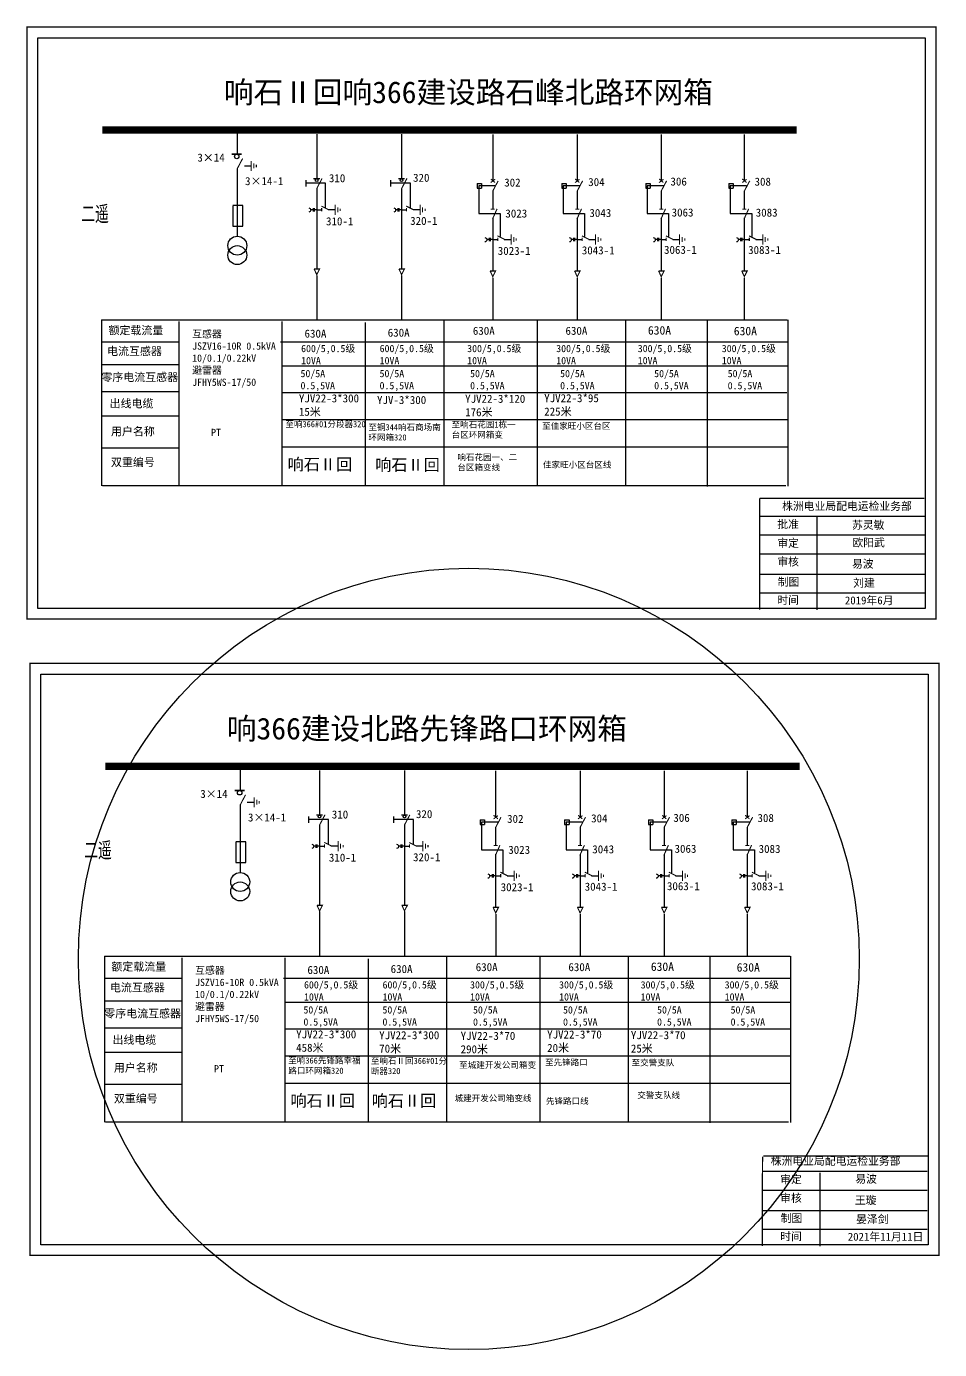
# Model space of a CAD drawing. Extents: x 464 to 583, y -18 to 37.
# Drawn here: x 545.1 to 582.9, y -17.9 to 36.8 of the extents above; entities that cross this region are included whole.
import ezdxf

# ---------------------------------------------------------------- set-up
doc = ezdxf.new("R2010")
doc.units = 0
doc.header["$LTSCALE"] = 0.774411
doc.linetypes.add('ACAD_ISO02W100', pattern=[15, 12, -3])
doc.linetypes.add('CENTER', pattern=[50.8, 31.75, -6.35, 6.35, -6.35])
doc.layers.get('0').update_dxf_attribs({"linetype": 'CONTINUOUS'})
doc.layers.add('2', color=7, linetype='CONTINUOUS')
doc.layers.add('3', color=7, linetype='CONTINUOUS')
doc.styles.add('HZ', font='')
doc.styles.add('hztxt_txtstyle_0.00_0_0', font='simkai.ttf')
doc.styles.add('hztxt_txtstyle_2.70_0_0', font='simkai.ttf', dxfattribs={"height": 2.7})
doc.styles.add('字体', font='simkai_0.ttf', dxfattribs={"height": 2.5})
doc.styles.add('宋体', font='', dxfattribs={"width": 0.65})
doc.styles.get('HZ').set_extended_font_data('SimSun')
doc.styles.get('宋体').set_extended_font_data('SimSun')

# ---------------------------------------------------------------- blocks, each defined once
blk = doc.blocks.new('JD')
for points in [[(-2, 0.2), (-2, -0.2), (2, 0.2), (2, -0.2)], [(1, -1.2), (1, -0.8), (-1, -1.2), (-1, -0.8)], [(-0.5, -1.8), (-0.5, -2.2), (0.5, -1.8), (0.5, -2.2)]]:
    blk.add_trace(points)

msp = doc.modelspace()

# ---------------------------------------------------------------- linework, layer by layer
at = {"color": 0}
for p, q in [((553.781, 32.557), (553.781, 31.571)), ((557.076, 32.377), (557.076, 30.543)), ((560.592, 32.377), (560.592, 30.543)), ((564.368, 32.366), (564.368, 30.442)), ((567.866, 32.366), (567.866, 30.442)), ((571.345, 32.366), (571.345, 30.442)), ((574.788, 32.366), (574.788, 30.442)), ((553.786, 30.96), (553.786, 28.163)), ((554.081, 31.071), (554.363, 31.071)), ((557.076, 30.135), (557.076, 26.804)), ((560.592, 30.135), (560.592, 26.804)), ((563.729, 30.337), (563.909, 30.337)), ((563.729, 30.337), (563.729, 30.138)), ((563.729, 30.138), (563.909, 30.138)), ((563.909, 30.337), (563.909, 30.138)), ((567.227, 30.337), (567.406, 30.337)), ((567.227, 30.337), (567.227, 30.138)), ((567.227, 30.138), (567.406, 30.138)), ((567.406, 30.337), (567.406, 30.138)), ((570.706, 30.337), (570.886, 30.337)), ((570.706, 30.337), (570.706, 30.138)), ((570.706, 30.138), (570.886, 30.138)), ((570.886, 30.337), (570.886, 30.138)), ((574.149, 30.337), (574.329, 30.337)), ((574.149, 30.337), (574.149, 30.138)), ((574.149, 30.138), (574.329, 30.138)), ((574.329, 30.337), (574.329, 30.138)), ((564.368, 30.033), (564.368, 29.291)), ((567.866, 30.033), (567.866, 29.291)), ((571.345, 30.033), (571.345, 29.291)), ((574.788, 30.033), (574.788, 29.291)), ((557.076, 29.25), (557.284, 29.25)), ((557.555, 29.256), (557.837, 29.256)), ((560.592, 29.25), (560.799, 29.25)), ((561.07, 29.256), (561.352, 29.256)), ((564.368, 28.919), (564.368, 26.727)), ((567.866, 28.919), (567.866, 26.727)), ((571.345, 28.919), (571.345, 26.727)), ((574.788, 28.919), (574.788, 26.727)), ((564.368, 28.019), (564.576, 28.019)), ((564.847, 28.025), (565.129, 28.025)), ((567.866, 28.019), (568.073, 28.019)), ((568.344, 28.025), (568.626, 28.025)), ((571.345, 28.019), (571.553, 28.019)), ((571.823, 28.025), (572.105, 28.025)), ((574.788, 28.019), (574.996, 28.019)), ((575.266, 28.025), (575.549, 28.025)), ((551.399, 23.774), (548.188, 23.774)), ((551.387, 22.829), (548.176, 22.829)), ((551.387, 21.715), (548.176, 21.715)), ((551.375, 20.698), (548.163, 20.698)), ((551.386, 19.375), (548.175, 19.375)), ((553.901, 6.212), (553.901, 5.226)), ((557.197, 6.032), (557.197, 4.198)), ((560.712, 6.032), (560.712, 4.198)), ((564.489, 6.022), (564.489, 4.097)), ((567.986, 6.022), (567.986, 4.097)), ((571.465, 6.022), (571.465, 4.097)), ((574.908, 6.022), (574.908, 4.097)), ((553.906, 4.616), (553.906, 1.818)), ((554.201, 4.726), (554.483, 4.726)), ((563.849, 3.993), (564.029, 3.993)), ((563.849, 3.993), (563.849, 3.793)), ((564.029, 3.993), (564.029, 3.793)), ((567.347, 3.993), (567.527, 3.993)), ((567.347, 3.993), (567.347, 3.793)), ((567.527, 3.993), (567.527, 3.793)), ((570.826, 3.993), (571.006, 3.993)), ((570.826, 3.993), (570.826, 3.793)), ((571.006, 3.993), (571.006, 3.793)), ((574.269, 3.993), (574.449, 3.993)), ((574.269, 3.993), (574.269, 3.793)), ((574.449, 3.993), (574.449, 3.793)), ((557.197, 3.79), (557.197, 0.459)), ((560.712, 3.79), (560.712, 0.459)), ((563.849, 3.793), (564.029, 3.793)), ((564.489, 3.688), (564.489, 2.946)), ((567.347, 3.793), (567.527, 3.793)), ((567.986, 3.688), (567.986, 2.946)), ((570.826, 3.793), (571.006, 3.793)), ((571.465, 3.688), (571.465, 2.946)), ((574.269, 3.793), (574.449, 3.793)), ((574.908, 3.688), (574.908, 2.946)), ((557.197, 2.905), (557.404, 2.905)), ((557.675, 2.911), (557.957, 2.911)), ((560.712, 2.905), (560.92, 2.905)), ((561.19, 2.911), (561.473, 2.911)), ((564.489, 2.574), (564.489, 0.382)), ((567.986, 2.574), (567.986, 0.382)), ((571.465, 2.574), (571.465, 0.382)), ((574.908, 2.574), (574.908, 0.382)), ((564.489, 1.674), (564.696, 1.674)), ((564.967, 1.68), (565.249, 1.68)), ((567.986, 1.674), (568.193, 1.674)), ((568.464, 1.68), (568.746, 1.68)), ((571.465, 1.674), (571.673, 1.674)), ((571.943, 1.68), (572.226, 1.68)), ((574.908, 1.674), (575.116, 1.674)), ((575.387, 1.68), (575.669, 1.68)), ((551.519, -2.571), (548.308, -2.571)), ((551.507, -3.516), (548.296, -3.516)), ((551.507, -4.63), (548.296, -4.63)), ((551.495, -5.647), (548.284, -5.647)), ((551.507, -6.97), (548.295, -6.97))]:
    msp.add_line(p, q, dxfattribs=at)
at = {"color": 0, "linetype": 'ACAD_ISO02W100'}
for p, q in [((564.458, 30.234), (563.786, 30.234)), ((563.786, 30.234), (563.786, 29.091)), ((567.956, 30.234), (567.284, 30.234)), ((567.284, 30.234), (567.284, 29.091)), ((571.435, 30.234), (570.763, 30.234)), ((570.763, 30.234), (570.763, 29.091)), ((574.878, 30.234), (574.206, 30.234)), ((574.206, 30.234), (574.206, 29.091)), ((563.786, 29.091), (564.673, 29.091)), ((564.673, 29.091), (564.673, 28.148)), ((567.284, 29.091), (568.17, 29.091)), ((568.17, 29.091), (568.17, 28.148)), ((570.763, 29.091), (571.649, 29.091)), ((571.649, 29.091), (571.649, 28.148)), ((574.206, 29.091), (575.093, 29.091)), ((575.093, 29.091), (575.093, 28.148)), ((564.579, 3.889), (563.907, 3.889)), ((563.907, 3.889), (563.907, 2.746)), ((568.076, 3.889), (567.404, 3.889)), ((567.404, 3.889), (567.404, 2.746)), ((571.555, 3.889), (570.883, 3.889)), ((570.883, 3.889), (570.883, 2.746)), ((574.998, 3.889), (574.326, 3.889)), ((574.326, 3.889), (574.326, 2.746)), ((563.907, 2.746), (564.793, 2.746)), ((564.793, 2.746), (564.793, 1.803)), ((567.404, 2.746), (568.29, 2.746)), ((568.29, 2.746), (568.29, 1.803)), ((570.883, 2.746), (571.77, 2.746)), ((571.77, 2.746), (571.77, 1.803)), ((574.326, 2.746), (575.213, 2.746)), ((575.213, 2.746), (575.213, 1.803))]:
    msp.add_line(p, q, dxfattribs=at)
at = {"color": 0, "linetype": 'CENTER'}
for p, q in [((557.078, 26.535), (557.078, 24.694)), ((560.593, 26.535), (560.593, 24.694)), ((564.37, 26.433), (564.37, 24.704)), ((567.867, 26.433), (567.867, 24.704)), ((571.346, 26.433), (571.346, 24.704)), ((574.789, 26.433), (574.789, 24.704)), ((557.198, 0.19), (557.198, -1.651)), ((560.713, 0.19), (560.713, -1.651)), ((564.49, 0.088), (564.49, -1.641)), ((567.987, 0.088), (567.987, -1.641)), ((571.467, 0.088), (571.467, -1.641)), ((574.91, 0.088), (574.91, -1.641))]:
    msp.add_line(p, q, dxfattribs=at)
at = {"color": 0, "linetype": 'Continuous'}
for p, q in [((548.169, 24.698), (576.567, 24.698)), ((548.181, 17.815), (548.181, 24.698)), ((562.336, 24.685), (562.336, 17.817)), ((566.204, 24.685), (566.204, 17.817)), ((569.864, 24.68), (569.864, 17.812)), ((573.244, 24.657), (573.244, 17.789)), ((576.584, 24.693), (576.584, 17.811)), ((551.37, 24.624), (551.37, 17.816)), ((555.632, 24.624), (555.632, 17.816)), ((559.088, 24.578), (559.088, 17.82)), ((555.58, 23.779), (576.577, 23.779)), ((555.632, 22.79), (576.584, 22.79)), ((555.632, 21.686), (576.55, 21.686)), ((555.632, 20.567), (576.607, 20.567)), ((555.632, 19.428), (576.577, 19.428)), ((576.504, 17.815), (548.204, 17.815)), ((575.422, 16.566), (582.247, 16.566)), ((577.791, 16.566), (577.791, 12.685)), ((575.422, 15.787), (582.247, 15.787)), ((575.422, 15.009), (582.247, 15.009)), ((575.422, 14.161), (582.247, 14.161)), ((575.422, 13.384), (582.247, 13.384)), ((548.289, -1.647), (576.688, -1.647)), ((548.302, -8.53), (548.302, -1.647)), ((551.49, -1.721), (551.49, -8.528)), ((555.753, -1.721), (555.753, -8.528)), ((559.208, -1.766), (559.208, -8.524)), ((562.456, -1.66), (562.456, -8.528)), ((566.324, -1.66), (566.324, -8.528)), ((569.984, -1.665), (569.984, -8.533)), ((573.364, -1.688), (573.364, -8.556)), ((576.705, -1.651), (576.705, -8.534)), ((555.701, -2.566), (576.697, -2.566)), ((555.753, -3.555), (576.705, -3.555)), ((555.753, -4.659), (576.67, -4.659)), ((555.753, -5.778), (576.727, -5.778)), ((555.753, -6.916), (576.697, -6.916)), ((576.624, -8.53), (548.324, -8.53)), ((575.542, -10.558), (582.368, -10.558)), ((577.911, -10.621), (577.911, -13.66)), ((575.542, -11.335), (582.368, -11.335)), ((575.542, -12.184), (582.368, -12.184)), ((575.542, -12.961), (582.368, -12.961))]:
    msp.add_line(p, q, dxfattribs=at)
at = {"color": 0, "linetype": 'Continuous', "const_width": 0.0547}
for points in [[(545.083, 36.811), (582.727, 36.811), (582.727, 12.301), (545.083, 12.301)], [(545.203, 10.467), (582.847, 10.467), (582.847, -14.044), (545.203, -14.044)]]:
    msp.add_lwpolyline(points, close=True, dxfattribs=at)
at = {"color": 0, "linetype": 'Continuous'}
for points in [[(545.525, 36.369), (582.284, 36.369), (582.284, 12.743), (545.525, 12.743)], [(545.646, 10.024), (582.405, 10.024), (582.405, -13.601), (545.646, -13.601)]]:
    msp.add_lwpolyline(points, close=True, dxfattribs=at)
at = {"color": 0}
for points, const_width in [([(548.204, 32.557), (576.958, 32.557)], 0.3), ([(553.556, 31.557), (553.976, 31.557)], 0.0713), ([(553.786, 30.949), (554.011, 31.375)], 0.0449), ([(556.944, 30.537), (557.209, 30.537)], 0.0449), ([(557.076, 30.123), (557.301, 30.549)], 0.0449), ([(560.46, 30.537), (560.725, 30.537)], 0.0449), ([(560.592, 30.123), (560.817, 30.549)], 0.0449), ([(564.283, 30.375), (564.465, 30.512)], 0.0449), ([(564.285, 30.525), (564.461, 30.378)], 0.0449), ([(564.368, 30.021), (564.593, 30.447)], 0.0449), ([(567.78, 30.375), (567.963, 30.512)], 0.0449), ([(567.782, 30.525), (567.958, 30.378)], 0.0449), ([(567.866, 30.021), (568.091, 30.447)], 0.0449), ([(571.26, 30.375), (571.442, 30.512)], 0.0449), ([(571.261, 30.525), (571.437, 30.378)], 0.0449), ([(571.345, 30.021), (571.57, 30.447)], 0.0449), ([(574.703, 30.375), (574.885, 30.512)], 0.0449), ([(574.704, 30.525), (574.88, 30.378)], 0.0449), ([(574.788, 30.021), (575.013, 30.447)], 0.0449), ([(557.272, 29.4), (557.572, 29.25)], 0.0449), ([(557.284, 29.319), (557.284, 29.181)], 0.0449), ([(560.788, 29.4), (561.087, 29.25)], 0.0449), ([(560.799, 29.319), (560.799, 29.181)], 0.0449), ([(564.288, 29.279), (564.454, 29.279)], 0.0449), ([(564.359, 28.864), (564.548, 29.288)], 0.0449), ([(567.785, 29.279), (567.952, 29.279)], 0.0449), ([(567.857, 28.864), (568.046, 29.288)], 0.0449), ([(571.265, 29.279), (571.431, 29.279)], 0.0449), ([(571.336, 28.864), (571.525, 29.288)], 0.0449), ([(574.708, 29.279), (574.874, 29.279)], 0.0449), ([(574.779, 28.864), (574.968, 29.288)], 0.0449), ([(564.564, 28.169), (564.864, 28.019)], 0.0449), ([(564.576, 28.088), (564.576, 27.95)], 0.0449), ([(568.062, 28.169), (568.361, 28.019)], 0.0449), ([(568.073, 28.088), (568.073, 27.95)], 0.0449), ([(571.541, 28.169), (571.841, 28.019)], 0.0449), ([(571.553, 28.088), (571.553, 27.95)], 0.0449), ([(574.984, 28.169), (575.284, 28.019)], 0.0449), ([(574.996, 28.088), (574.996, 27.95)], 0.0449), ([(556.966, 26.798), (557.195, 26.798), (557.078, 26.566), (556.969, 26.802)], 0.0449), ([(560.482, 26.798), (560.71, 26.798), (560.593, 26.566), (560.484, 26.802)], 0.0449), ([(564.258, 26.714), (564.487, 26.714), (564.37, 26.482), (564.261, 26.718)], 0.0449), ([(567.755, 26.714), (567.984, 26.714), (567.867, 26.482), (567.758, 26.718)], 0.0449), ([(571.235, 26.714), (571.463, 26.714), (571.346, 26.482), (571.237, 26.718)], 0.0449), ([(574.678, 26.714), (574.906, 26.714), (574.789, 26.482), (574.681, 26.718)], 0.0449), ([(548.324, 6.212), (577.078, 6.212)], 0.3), ([(553.676, 5.212), (554.096, 5.212)], 0.0713), ([(553.906, 4.604), (554.131, 5.03)], 0.0449), ([(557.064, 4.193), (557.329, 4.193)], 0.0449), ([(557.197, 3.778), (557.421, 4.204)], 0.0449), ([(560.58, 4.193), (560.845, 4.193)], 0.0449), ([(560.712, 3.778), (560.937, 4.204)], 0.0449), ([(564.403, 4.03), (564.586, 4.167)], 0.0449), ([(564.405, 4.18), (564.581, 4.033)], 0.0449), ([(564.489, 3.677), (564.713, 4.103)], 0.0449), ([(567.901, 4.03), (568.083, 4.167)], 0.0449), ([(567.902, 4.18), (568.078, 4.033)], 0.0449), ([(567.986, 3.677), (568.211, 4.103)], 0.0449), ([(571.38, 4.03), (571.562, 4.167)], 0.0449), ([(571.382, 4.18), (571.558, 4.033)], 0.0449), ([(571.465, 3.677), (571.69, 4.103)], 0.0449), ([(574.823, 4.03), (575.006, 4.167)], 0.0449), ([(574.825, 4.18), (575.001, 4.033)], 0.0449), ([(574.908, 3.677), (575.133, 4.103)], 0.0449), ([(557.393, 3.055), (557.692, 2.905)], 0.0449), ([(557.404, 2.974), (557.404, 2.836)], 0.0449), ([(560.908, 3.055), (561.208, 2.905)], 0.0449), ([(560.92, 2.974), (560.92, 2.836)], 0.0449), ([(564.408, 2.934), (564.575, 2.934)], 0.0449), ([(564.479, 2.519), (564.668, 2.943)], 0.0449), ([(567.905, 2.934), (568.072, 2.934)], 0.0449), ([(567.977, 2.519), (568.166, 2.943)], 0.0449), ([(571.385, 2.934), (571.551, 2.934)], 0.0449), ([(571.456, 2.519), (571.645, 2.943)], 0.0449), ([(574.828, 2.934), (574.994, 2.934)], 0.0449), ([(574.899, 2.519), (575.088, 2.943)], 0.0449), ([(564.685, 1.824), (564.984, 1.674)], 0.0449), ([(564.696, 1.743), (564.696, 1.605)], 0.0449), ([(568.182, 1.824), (568.481, 1.674)], 0.0449), ([(568.193, 1.743), (568.193, 1.605)], 0.0449), ([(571.661, 1.824), (571.961, 1.674)], 0.0449), ([(571.673, 1.743), (571.673, 1.605)], 0.0449), ([(575.104, 1.824), (575.404, 1.674)], 0.0449), ([(575.116, 1.743), (575.116, 1.605)], 0.0449), ([(557.086, 0.453), (557.315, 0.453), (557.198, 0.221), (557.089, 0.457)], 0.0449), ([(560.602, 0.453), (560.831, 0.453), (560.713, 0.221), (560.605, 0.457)], 0.0449), ([(564.378, 0.369), (564.607, 0.369), (564.49, 0.137), (564.381, 0.373)], 0.0449), ([(567.876, 0.369), (568.104, 0.369), (567.987, 0.137), (567.878, 0.373)], 0.0449), ([(571.355, 0.369), (571.584, 0.369), (571.467, 0.137), (571.358, 0.373)], 0.0449), ([(574.798, 0.369), (575.027, 0.369), (574.91, 0.137), (574.801, 0.373)], 0.0449)]:
    msp.add_lwpolyline(points, dxfattribs=dict(at, const_width=const_width))
for points in [[(556.623, 30.47), (556.623, 30.219)], [(560.139, 30.47), (560.139, 30.219)], [(553.608, 29.411), (553.608, 28.571), (554.023, 28.571), (554.023, 29.42), (553.608, 29.42)], [(556.925, 29.252), (556.831, 29.252)], [(556.925, 29.315), (556.925, 29.179)], [(556.967, 29.315), (556.967, 29.179)], [(557.076, 29.252), (556.967, 29.252)], [(560.441, 29.252), (560.346, 29.252)], [(560.441, 29.315), (560.441, 29.179)], [(560.483, 29.315), (560.483, 29.179)], [(560.592, 29.252), (560.483, 29.252)], [(564.217, 28.021), (564.123, 28.021)], [(564.217, 28.084), (564.217, 27.948)], [(564.259, 28.084), (564.259, 27.948)], [(564.368, 28.021), (564.259, 28.021)], [(567.715, 28.021), (567.62, 28.021)], [(567.715, 28.084), (567.715, 27.948)], [(567.757, 28.084), (567.757, 27.948)], [(567.865, 28.021), (567.757, 28.021)], [(571.194, 28.021), (571.099, 28.021)], [(571.194, 28.084), (571.194, 27.948)], [(571.236, 28.084), (571.236, 27.948)], [(571.345, 28.021), (571.236, 28.021)], [(574.637, 28.021), (574.543, 28.021)], [(574.637, 28.084), (574.637, 27.948)], [(574.679, 28.084), (574.679, 27.948)], [(574.788, 28.021), (574.679, 28.021)], [(556.744, 4.125), (556.744, 3.874)], [(560.259, 4.125), (560.259, 3.874)], [(553.728, 3.066), (553.728, 2.226), (554.144, 2.226), (554.144, 3.076), (553.728, 3.076)], [(557.046, 2.908), (556.951, 2.908)], [(557.046, 2.971), (557.046, 2.834)], [(557.088, 2.971), (557.088, 2.834)], [(557.196, 2.908), (557.088, 2.908)], [(560.561, 2.908), (560.467, 2.908)], [(560.561, 2.971), (560.561, 2.834)], [(560.603, 2.971), (560.603, 2.834)], [(560.712, 2.908), (560.603, 2.908)], [(564.338, 1.676), (564.243, 1.676)], [(564.338, 1.739), (564.338, 1.603)], [(564.38, 1.739), (564.38, 1.603)], [(564.488, 1.676), (564.38, 1.676)], [(567.835, 1.676), (567.74, 1.676)], [(567.835, 1.739), (567.835, 1.603)], [(567.877, 1.739), (567.877, 1.603)], [(567.986, 1.676), (567.877, 1.676)], [(571.314, 1.676), (571.22, 1.676)], [(571.314, 1.739), (571.314, 1.603)], [(571.356, 1.739), (571.356, 1.603)], [(571.465, 1.676), (571.356, 1.676)], [(574.757, 1.676), (574.663, 1.676)], [(574.757, 1.739), (574.757, 1.603)], [(574.799, 1.739), (574.799, 1.603)], [(574.908, 1.676), (574.799, 1.676)]]:
    msp.add_lwpolyline(points, dxfattribs=at)
at = {"color": 0, "linetype": 'ACAD_ISO02W100'}
for points in [[(557.445, 29.321), (557.445, 30.344), (556.623, 30.344)], [(560.96, 29.321), (560.96, 30.344), (560.139, 30.344)], [(557.565, 2.976), (557.565, 4), (556.744, 4)], [(561.081, 2.976), (561.081, 4), (560.259, 4)]]:
    msp.add_lwpolyline(points, dxfattribs=at)
at = {"color": 0}
for points in [[(556.75, 29.329, -0.877934), (556.754, 29.147)], [(560.266, 29.329, -0.877934), (560.269, 29.147)], [(564.042, 28.098, -0.877934), (564.046, 27.916)], [(567.54, 28.098, -0.877934), (567.543, 27.916)], [(571.019, 28.098, -0.877934), (571.022, 27.916)], [(574.462, 28.098, -0.877934), (574.465, 27.916)], [(556.87, 2.985, -0.877934), (556.874, 2.803)], [(560.386, 2.985, -0.877934), (560.389, 2.803)], [(564.162, 1.753, -0.877934), (564.166, 1.571)], [(567.66, 1.753, -0.877934), (567.663, 1.571)], [(571.139, 1.753, -0.877934), (571.143, 1.571)], [(574.582, 1.753, -0.877934), (574.586, 1.571)]]:
    msp.add_lwpolyline(points, format="xyb", dxfattribs=at)
at = {"color": 0, "linetype": 'Continuous', "const_width": 0.0547}
for points in [[(575.422, 17.309), (575.418, 12.698)], [(575.422, 17.309), (582.247, 17.309)], [(575.542, -9.957), (575.538, -13.647)], [(575.572, -9.922), (582.397, -9.922)]]:
    msp.add_lwpolyline(points, dxfattribs=at)
at = {"color": 0}
for centre, radius in [((553.766, 31.456), 0.0914), ((557.076, 30.474), 0.0576), ((560.592, 30.474), 0.0576), ((553.886, 5.112), 0.0914), ((557.197, 4.129), 0.0576), ((560.712, 4.129), 0.0576)]:
    msp.add_circle(centre, radius, dxfattribs=at)
at = {"color": 1, "linetype": 'Continuous'}
msp.add_circle((563.378, -1.765), 16.173, dxfattribs=at)
at = {"layer": '2', "color": 0}
for centre in [(553.788, 27.764), (553.788, 27.372), (553.909, 1.419), (553.909, 1.027)]:
    msp.add_circle(centre, 0.392, dxfattribs=at)

# ---------------------------------------------------------------- block references
at = {"color": 0, "xscale": 0.1048396576378536, "yscale": 0.1048396576378536, "zscale": 0.104839657637854, "rotation": 90}
for p in [(554.367, 31.063), (557.841, 29.248), (561.356, 29.248), (565.133, 28.017), (568.63, 28.017), (572.11, 28.017), (575.553, 28.017), (554.487, 4.718), (557.961, 2.903), (561.477, 2.903), (565.253, 1.672), (568.75, 1.672), (572.23, 1.672), (575.673, 1.672)]:
    msp.add_blockref('JD', p, dxfattribs=at)

# ---------------------------------------------------------------- texts
at = {"color": 0, "linetype": 'Continuous', "style": 'hztxt_txtstyle_2.70_0_0'}
for s, p in [('3×14', (552.135, 31.243)), ('310', (557.582, 30.39)), ('320', (561.068, 30.408)), ('3×14-1', (554.11, 30.269)), ('302', (564.843, 30.21)), ('304', (568.323, 30.231)), ('306', (571.729, 30.252)), ('308', (575.212, 30.247)), ('3023', (564.891, 28.929)), ('3043', (568.371, 28.95)), ('3063', (571.778, 28.971)), ('3083', (575.261, 28.966)), ('310-1', (557.462, 28.606)), ('320-1', (560.948, 28.623)), ('3023-1', (564.577, 27.382)), ('3043-1', (568.057, 27.404)), ('3063-1', (571.463, 27.425)), ('3083-1', (574.946, 27.419)), ('3×14', (552.255, 4.899)), ('320', (561.188, 4.063)), ('3×14-1', (554.23, 3.924)), ('310', (557.702, 4.046)), ('302', (564.963, 3.865)), ('304', (568.443, 3.887)), ('306', (571.85, 3.908)), ('308', (575.333, 3.902)), ('3023', (565.011, 2.584)), ('3043', (568.491, 2.606)), ('3063', (571.898, 2.627)), ('3083', (575.381, 2.621)), ('310-1', (557.582, 2.261)), ('320-1', (561.068, 2.278)), ('3023-1', (564.697, 1.037)), ('3043-1', (568.177, 1.059)), ('3063-1', (571.584, 1.08)), ('3083-1', (575.067, 1.074))]:
    msp.add_text(s, height=0.3328, dxfattribs=at).set_placement(p)
at = {"color": 0, "style": 'HZ'}
for p in [(555.871, 18.466), (559.501, 18.445), (555.991, -7.879), (559.355, -7.882)]:
    msp.add_text('响石Ⅱ回', height=0.4902, dxfattribs=at).set_placement(p)
at = {"color": 0, "linetype": 'Continuous', "attachment_point": 1}
for s, insert, char_height, width, style in [('{\\fSimSun|b0|i0|c134|p2;响石Ⅱ回响366建设路石峰北路环网箱}', (553.236, 34.565), 0.9, 27.16927, '字体'), ('{\\fSimSun|b0|i0|c134|p2;额定载流量}', (548.453, 24.425), 0.33282, 5.36557, 'hztxt_txtstyle_2.70_0_0'), ('\\A1;{\\fSimSun|b0|i0|c134|p2;互感器\\PJSZV16-10R 0.5kVA\\P10/0.1/0.22kV\\P避雷器\\PJFHY5WS-17/50}', (551.92, 24.257), 0.29954, 5.52338, 'hztxt_txtstyle_2.70_0_0'), ('{\\fSimSun|b0|i0|c134|p2;630A}', (556.573, 24.289), 0.33282, 5.36557, 'hztxt_txtstyle_2.70_0_0'), ('{\\fSimSun|b0|i0|c134|p2;630A}', (560.019, 24.328), 0.33282, 5.36557, 'hztxt_txtstyle_2.70_0_0'), ('{\\fSimSun|b0|i0|c134|p2;630A}', (563.544, 24.406), 0.33282, 5.36557, 'hztxt_txtstyle_2.70_0_0'), ('{\\fSimSun|b0|i0|c134|p2;630A}', (567.381, 24.406), 0.33282, 5.36557, 'hztxt_txtstyle_2.70_0_0'), ('{\\fSimSun|b0|i0|c134|p2;630A}', (570.795, 24.434), 0.35272, 2.83619, 'hztxt_txtstyle_0.00_0_0'), ('{\\fSimSun|b0|i0|c134|p2;630A}', (574.352, 24.406), 0.35272, 2.83619, 'hztxt_txtstyle_0.00_0_0'), ('{\\fSimSun|b0|i0|c134|p2;电流互感器}', (548.395, 23.559), 0.33282, 5.36557, 'hztxt_txtstyle_2.70_0_0'), ('\\A1;{\\fSimSun|b0|i0|c134|p2;600/5,0.5级\\P10VA}', (556.432, 23.655), 0.29954, 5.52338, 'hztxt_txtstyle_2.70_0_0'), ('\\A1;{\\fSimSun|b0|i0|c134|p2;600/5,0.5级\\P10VA}', (559.684, 23.655), 0.29954, 5.52338, 'hztxt_txtstyle_2.70_0_0'), ('\\A1;{\\fSimSun|b0|i0|c134|p2;300/5,0.5级\\P10VA}', (563.31, 23.655), 0.29954, 5.52338, 'hztxt_txtstyle_2.70_0_0'), ('\\A1;{\\fSimSun|b0|i0|c134|p2;300/5,0.5级\\P10VA}', (566.998, 23.655), 0.29954, 5.52338, 'hztxt_txtstyle_2.70_0_0'), ('\\A1;{\\fSimSun|b0|i0|c134|p2;300/5,0.5级\\P10VA}', (570.375, 23.655), 0.29954, 5.52338, 'hztxt_txtstyle_2.70_0_0'), ('\\A1;{\\fSimSun|b0|i0|c134|p2;300/5,0.5级\\P10VA}', (573.855, 23.655), 0.29954, 5.52338, 'hztxt_txtstyle_2.70_0_0'), ('{\\fSimSun|b0|i0|c134|p2;零序电流互感器}', (548.159, 22.486), 0.33282, 5.36557, 'hztxt_txtstyle_2.70_0_0'), ('{\\fSimSun|b0|i0|c134|p2;50/5A\\P0.5,5VA}', (556.407, 22.618), 0.29954, 5.36557, 'hztxt_txtstyle_2.70_0_0'), ('{\\fSimSun|b0|i0|c134|p2;50/5A\\P0.5,5VA}', (559.681, 22.618), 0.29954, 5.36557, 'hztxt_txtstyle_2.70_0_0'), ('{\\fSimSun|b0|i0|c134|p2;50/5A\\P0.5,5VA}', (563.431, 22.618), 0.29954, 5.36557, 'hztxt_txtstyle_2.70_0_0'), ('{\\fSimSun|b0|i0|c134|p2;50/5A\\P0.5,5VA}', (567.16, 22.618), 0.29954, 5.36557, 'hztxt_txtstyle_2.70_0_0'), ('{\\fSimSun|b0|i0|c134|p2;50/5A\\P0.5,5VA}', (571.055, 22.618), 0.29954, 5.36557, 'hztxt_txtstyle_2.70_0_0'), ('{\\fSimSun|b0|i0|c134|p2;50/5A\\P0.5,5VA}', (574.1, 22.618), 0.29954, 5.36557, 'hztxt_txtstyle_2.70_0_0'), ('{\\fSimSun|b0|i0|c134|p2;出线电缆}', (548.499, 21.394), 0.33282, 5.36557, 'hztxt_txtstyle_2.70_0_0'), ('{\\fSimSun|b0|i0|c134|p2;YJV22-3*300\\P15米}', (556.34, 21.608), 0.33282, 5.36557, 'hztxt_txtstyle_2.70_0_0'), ('{\\fSimSun|b0|i0|c134|p2;YJV-3*300}', (559.575, 21.54), 0.33282, 5.36557, 'hztxt_txtstyle_2.70_0_0'), ('{\\fSimSun|b0|i0|c134|p2;YJV22-3*120\\P176米}', (563.225, 21.59), 0.33282, 5.36557, 'hztxt_txtstyle_2.70_0_0'), ('{\\fSimSun|b0|i0|c134|p2;YJV22-3*95\\P225米}', (566.5, 21.616), 0.33282, 5.36557, 'hztxt_txtstyle_2.70_0_0'), ('{\\fSimSun|b0|i0|c134|p2;用户名称}', (548.556, 20.24), 0.33282, 5.36557, 'hztxt_txtstyle_2.70_0_0'), ('{\\fSimSun|b0|i0|c134|p2;至响366#01分段器320}', (555.78, 20.5), 0.25295, 3.15275, 'hztxt_txtstyle_2.70_0_0'), ('{\\fSimSun|b0|i0|c134|p2;至铜344响石商场南环网箱320}', (559.219, 20.373), 0.25295, 3.15275, 'hztxt_txtstyle_2.70_0_0'), ('{\\fSimSun|b0|i0|c134|p2;至响石花园1栋一台区环网箱变}', (562.665, 20.482), 0.25295, 2.66764, 'hztxt_txtstyle_2.70_0_0'), ('{\\fSimSun|b0|i0|c134|p2;至佳家旺小区台区}', (566.415, 20.425), 0.25295, 3.1109, 'hztxt_txtstyle_2.70_0_0'), ('{\\fSimSun|b0|i0|c134|p2;PT}', (552.704, 20.18), 0.30072, 2.33958, 'hztxt_txtstyle_0.00_0_0'), ('{\\fSimSun|b0|i0|c134|p2;双重编号}', (548.556, 18.962), 0.33282, 5.36557, 'hztxt_txtstyle_2.70_0_0'), ('{\\fSimSun|b0|i0|c134|p2;响石花园一、二台区箱变线}', (562.902, 19.13), 0.25295, 2.64127, 'hztxt_txtstyle_2.70_0_0'), ('{\\fSimSun|b0|i0|c134|p2;佳家旺小区台区线}', (566.451, 18.822), 0.25295, 3.1109, 'hztxt_txtstyle_2.70_0_0'), ('株洲电业局配电运检业务部', (576.354, 17.144), 0.32832, 8.97604, '字体'), ('{\\fKaiTi_GB2312|b0|i0|c134|p49;批准}', (576.155, 16.395), 0.32832, 2.56763, '字体'), ('苏灵敏', (579.249, 16.367), 0.3283, 2.56763, '字体'), ('\\f\uffbfﾬￌﾣﾤ_GB2312|b0|i0|c134|p49;审定', (576.155, 15.616), 0.32832, 2.56763, '字体'), ('欧阳武', (579.265, 15.636), 0.3283, 2.56763, '字体'), ('\\f\uffbfﾬￌﾣﾤ_GB2312|b0|i0|c134|p49;审核', (576.155, 14.843), 0.32832, 2.56763, '字体'), ('易波', (579.249, 14.755), 0.3283, 2.56763, '字体'), ('\\f\uffbfﾬￌﾣﾤ_GB2312|b0|i0|c134|p49;制图', (576.173, 14.009), 0.32832, 2.56763, '字体'), ('刘建', (579.297, 13.965), 0.3283, 2.56763, '字体'), ('\\f\uffbfﾬￌﾣﾤ_GB2312|b0|i0|c134|p49;时间', (576.155, 13.256), 0.32832, 2.56763, '字体'), ('2019{\\fSimSun|b0|i0|c134|p2;年}6{\\fSimSun|b0|i0|c134|p2;月}', (578.954, 13.242), 0.32832, 4.80244, '字体'), ('{\\fSimSun|b0|i0|c134|p2;\\C256;响366建设北路先锋路口环网箱}', (553.356, 8.22), 0.9, 27.16927, '字体'), ('{\\fSimSun|b0|i0|c134|p2;额定载流量}', (548.573, -1.92), 0.33282, 5.36557, 'hztxt_txtstyle_2.70_0_0'), ('\\A1;{\\fSimSun|b0|i0|c134|p2;互感器\\PJSZV16-10R 0.5kVA\\P10/0.1/0.22kV\\P避雷器\\PJFHY5WS-17/50}', (552.04, -2.087), 0.29954, 5.52338, 'hztxt_txtstyle_2.70_0_0'), ('{\\fSimSun|b0|i0|c134|p2;630A}', (556.693, -2.056), 0.33282, 5.36557, 'hztxt_txtstyle_2.70_0_0'), ('{\\fSimSun|b0|i0|c134|p2;630A}', (560.14, -2.017), 0.33282, 5.36557, 'hztxt_txtstyle_2.70_0_0'), ('{\\fSimSun|b0|i0|c134|p2;630A}', (563.664, -1.939), 0.33282, 5.36557, 'hztxt_txtstyle_2.70_0_0'), ('{\\fSimSun|b0|i0|c134|p2;630A}', (567.502, -1.939), 0.33282, 5.36557, 'hztxt_txtstyle_2.70_0_0'), ('{\\fSimSun|b0|i0|c134|p2;630A}', (570.916, -1.911), 0.35272, 2.83619, 'hztxt_txtstyle_0.00_0_0'), ('{\\fSimSun|b0|i0|c134|p2;630A}', (574.472, -1.939), 0.35272, 2.83619, 'hztxt_txtstyle_0.00_0_0'), ('{\\fSimSun|b0|i0|c134|p2;电流互感器}', (548.515, -2.785), 0.33282, 5.36557, 'hztxt_txtstyle_2.70_0_0'), ('\\A1;{\\fSimSun|b0|i0|c134|p2;600/5,0.5级\\P10VA}', (556.552, -2.69), 0.29954, 5.52338, 'hztxt_txtstyle_2.70_0_0'), ('\\A1;{\\fSimSun|b0|i0|c134|p2;600/5,0.5级\\P10VA}', (559.805, -2.69), 0.29954, 5.52338, 'hztxt_txtstyle_2.70_0_0'), ('\\A1;{\\fSimSun|b0|i0|c134|p2;300/5,0.5级\\P10VA}', (563.43, -2.69), 0.29954, 5.52338, 'hztxt_txtstyle_2.70_0_0'), ('\\A1;{\\fSimSun|b0|i0|c134|p2;300/5,0.5级\\P10VA}', (567.118, -2.69), 0.29954, 5.52338, 'hztxt_txtstyle_2.70_0_0'), ('\\A1;{\\fSimSun|b0|i0|c134|p2;300/5,0.5级\\P10VA}', (570.495, -2.69), 0.29954, 5.52338, 'hztxt_txtstyle_2.70_0_0'), ('\\A1;{\\fSimSun|b0|i0|c134|p2;300/5,0.5级\\P10VA}', (573.975, -2.69), 0.29954, 5.52338, 'hztxt_txtstyle_2.70_0_0'), ('{\\fSimSun|b0|i0|c134|p2;零序电流互感器}', (548.279, -3.859), 0.33282, 5.36557, 'hztxt_txtstyle_2.70_0_0'), ('{\\fSimSun|b0|i0|c134|p2;50/5A\\P0.5,5VA}', (556.528, -3.727), 0.29954, 5.36557, 'hztxt_txtstyle_2.70_0_0'), ('{\\fSimSun|b0|i0|c134|p2;50/5A\\P0.5,5VA}', (559.801, -3.727), 0.29954, 5.36557, 'hztxt_txtstyle_2.70_0_0'), ('{\\fSimSun|b0|i0|c134|p2;50/5A\\P0.5,5VA}', (563.551, -3.727), 0.29954, 5.36557, 'hztxt_txtstyle_2.70_0_0'), ('{\\fSimSun|b0|i0|c134|p2;50/5A\\P0.5,5VA}', (567.28, -3.727), 0.29954, 5.36557, 'hztxt_txtstyle_2.70_0_0'), ('{\\fSimSun|b0|i0|c134|p2;50/5A\\P0.5,5VA}', (571.175, -3.727), 0.29954, 5.36557, 'hztxt_txtstyle_2.70_0_0'), ('{\\fSimSun|b0|i0|c134|p2;50/5A\\P0.5,5VA}', (574.221, -3.727), 0.29954, 5.36557, 'hztxt_txtstyle_2.70_0_0'), ('{\\fSimSun|b0|i0|c134|p2;出线电缆}', (548.619, -4.951), 0.33282, 5.36557, 'hztxt_txtstyle_2.70_0_0'), ('{\\fSimSun|b0|i0|c134|p2;YJV22-3*300\\P458米}', (556.225, -4.722), 0.33282, 5.36557, 'hztxt_txtstyle_2.70_0_0'), ('{\\fSimSun|b0|i0|c134|p2;YJV22-3*300\\P70米}', (559.665, -4.758), 0.33282, 5.36557, 'hztxt_txtstyle_2.70_0_0'), ('{\\fSimSun|b0|i0|c134|p2;YJV22-3*70\\P290米}', (563.038, -4.785), 0.33282, 5.36557, 'hztxt_txtstyle_2.70_0_0'), ('{\\fSimSun|b0|i0|c134|p2;YJV22-3*70\\P20米}', (566.621, -4.729), 0.33282, 5.36557, 'hztxt_txtstyle_2.70_0_0'), ('{\\fSimSun|b0|i0|c134|p2;YJV22-3*70\\P25米}', (570.09, -4.755), 0.33282, 5.36557, 'hztxt_txtstyle_2.70_0_0'), ('{\\fSimSun|b0|i0|c134|p2;\\C256;至响366先锋路幸福路口环网箱320}', (555.9, -5.845), 0.25295, 3.15275, 'hztxt_txtstyle_2.70_0_0'), ('{\\fSimSun|b0|i0|c134|p2;至响石Ⅱ回366#01分断器\\C256;320}', (559.32, -5.861), 0.25295, 3.15275, 'hztxt_txtstyle_2.70_0_0'), ('{\\fSimSun|b0|i0|c134|p2;至\\C256;城建开发公司箱变}', (562.978, -6.034), 0.25295, 3.15275, 'hztxt_txtstyle_2.70_0_0'), ('{\\fSimSun|b0|i0|c134|p2;至\\C7;先锋路口}', (566.535, -5.92), 0.25295, 3.1109, 'hztxt_txtstyle_2.70_0_0'), ('{\\fSimSun|b0|i0|c134|p2;至\\C7;交警支队}', (570.12, -5.934), 0.25295, 2.66764, 'hztxt_txtstyle_2.70_0_0'), ('{\\fSimSun|b0|i0|c134|p2;用户名称}', (548.676, -6.105), 0.33282, 5.36557, 'hztxt_txtstyle_2.70_0_0'), ('{\\fSimSun|b0|i0|c134|p2;PT}', (552.824, -6.165), 0.30072, 2.33958, 'hztxt_txtstyle_0.00_0_0'), ('{\\fSimSun|b0|i0|c134|p2;双重编号}', (548.676, -7.383), 0.33282, 5.36557, 'hztxt_txtstyle_2.70_0_0'), ('{\\fSimSun|b0|i0|c134|p2;\\C256;城建开发公司箱变线}', (562.787, -7.407), 0.25295, 3.15275, 'hztxt_txtstyle_2.70_0_0'), ('{\\fSimSun|b0|i0|c134|p2;\\C7;先锋路口\\C0;线}', (566.571, -7.523), 0.25295, 3.1109, 'hztxt_txtstyle_2.70_0_0'), ('{\\fSimSun|b0|i0|c134|p2;\\C7;交警支队\\C0;线}', (570.357, -7.285), 0.25295, 2.64127, 'hztxt_txtstyle_2.70_0_0'), ('株洲电业局配电运检业务部', (575.883, -9.968), 0.32832, 8.97604, '字体'), ('\\f\uffbfﾬￌﾣﾤ_GB2312|b0|i0|c134|p49;审定', (576.275, -10.729), 0.32832, 2.56763, '字体'), ('易波', (579.386, -10.709), 0.3283, 2.56763, '字体'), ('\\f\uffbfﾬￌﾣﾤ_GB2312|b0|i0|c134|p49;审核', (576.275, -11.502), 0.32832, 2.56763, '字体'), ('王璇', (579.369, -11.59), 0.3283, 2.56763, '字体'), ('\\f\uffbfﾬￌﾣﾤ_GB2312|b0|i0|c134|p49;制图', (576.293, -12.336), 0.32832, 2.56763, '字体'), ('晏泽剑', (579.418, -12.38), 0.3283, 2.56763, '字体'), ('\\f\uffbfﾬￌﾣﾤ_GB2312|b0|i0|c134|p49;时间', (576.275, -13.089), 0.32832, 2.56763, '字体'), ('2021{\\fSimSun|b0|i0|c134|p2;年}11{\\fSimSun|b0|i0|c134|p2;月11日}', (579.074, -13.103), 0.32832, 4.80244, '字体')]:
    msp.add_mtext(s, dxfattribs=dict(at, insert=insert, char_height=char_height, width=width, style=style))
at = {"layer": '3', "color": 0, "style": '宋体', "width": 0.65}
for p in [(547.327, 28.763, -0.009), (547.447, 2.418, -0.009)]:
    msp.add_text('二遥', height=0.643, dxfattribs=at).set_placement(p)

doc.saveas('drawing.dxf')
